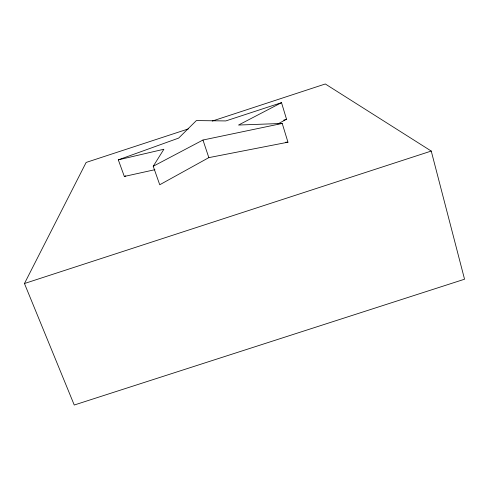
<?xml version="1.0" encoding="UTF-8"?>
<svg xmlns="http://www.w3.org/2000/svg" width="489" height="489" viewBox="0 0 489 489"><rect width="100%" height="100%" fill="white"/><g stroke="black" fill="none" stroke-linecap="round" stroke-linejoin="round"><path stroke-width="0.73" d="M212.244 121.07L325.307 83.98L431.243 151.058L464.55 279.219L74.249 405.02L24.45 283.522L86.137 162.44L188.326 128.919M277.911 123.937L286.536 119.237L281.505 102.666L238.528 125.043L282.226 123.442L287.96 142.201L208.834 157.629L159.738 184.763L153.228 166.26L163.876 149.255L118.307 159.848L124.328 176.443L154.903 169.695M153.228 166.26L202.972 140.025L282.226 123.442M124.328 176.443L125.752 175.924M118.307 159.848L178.638 138.1L196.376 120.581L225.814 120.93L281.505 102.666M283.663 120.178L286.536 119.237M24.45 283.522L431.243 151.058M285.686 142.213L287.96 142.201M202.972 140.025L208.834 157.629"/></g></svg>
